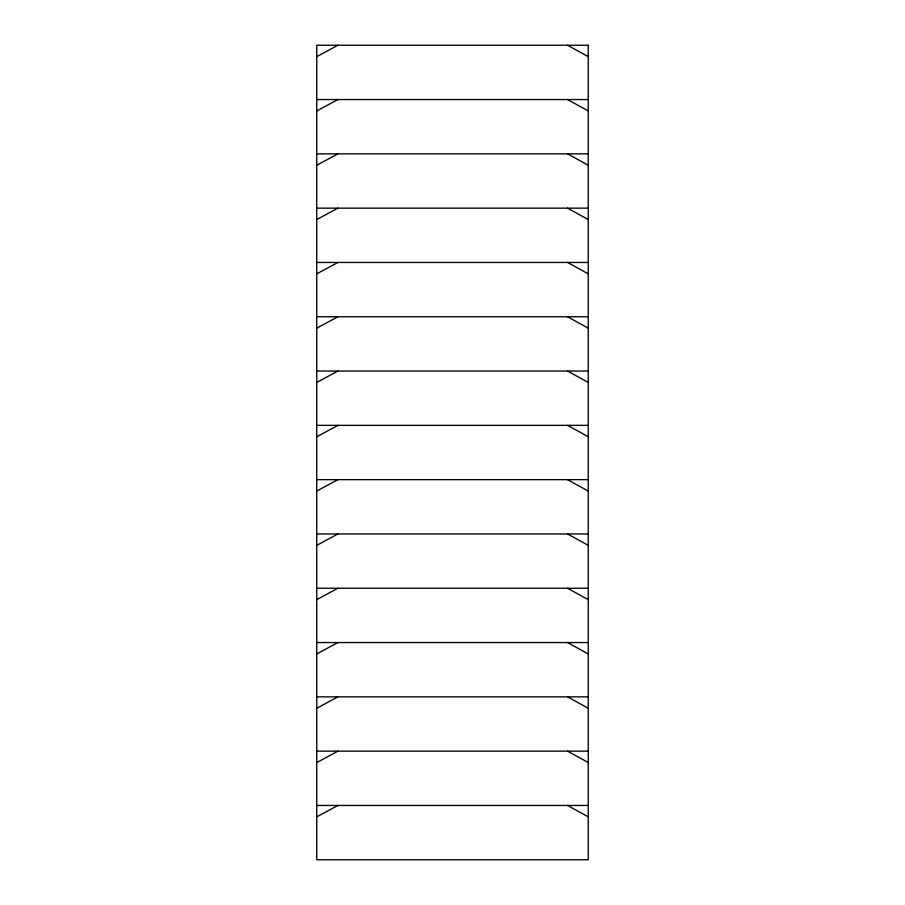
<?xml version="1.0" encoding="UTF-8"?>
<svg xmlns="http://www.w3.org/2000/svg" width="905" height="905" viewBox="0 0 905 905"><rect width="100%" height="100%" fill="white"/><g stroke="black" fill="none" stroke-linecap="round" stroke-linejoin="round"><path stroke-width="1.36" d="M316.75 56.653L337.916 45.25M316.75 110.953L337.916 99.55M316.75 165.253L337.916 153.85M316.75 219.553L337.916 208.15M316.75 273.853L337.916 262.45M316.75 328.153L337.916 316.75M316.75 382.453L337.916 371.05M316.75 436.753L337.916 425.35M316.75 491.053L337.916 479.65M316.75 545.353L337.916 533.95M316.75 599.653L337.916 588.25M316.75 653.953L337.916 642.55M316.75 708.253L337.916 696.85M316.75 762.553L337.916 751.15M316.75 816.853L337.916 805.45M316.75 99.55L588.25 99.55M316.75 153.85L588.25 153.85M316.75 208.15L588.25 208.15M316.75 262.45L588.25 262.45M316.75 316.75L588.25 316.75M316.75 371.05L588.25 371.05M316.75 425.35L588.25 425.35M316.75 479.65L588.25 479.65M316.75 533.95L588.25 533.95M316.75 588.25L588.25 588.25M316.75 642.55L588.25 642.55M316.75 696.85L588.25 696.85M316.75 751.15L588.25 751.15M316.75 805.45L588.25 805.45M567.559 45.25L588.25 56.653M567.559 99.55L588.25 110.953M567.559 153.85L588.25 165.253M567.559 208.15L588.25 219.553M567.559 262.45L588.25 273.853M567.559 316.75L588.25 328.153M567.559 371.05L588.25 382.453M567.559 425.35L588.25 436.753M567.559 479.65L588.25 491.053M567.559 533.95L588.25 545.353M567.559 588.25L588.25 599.653M567.559 642.55L588.25 653.953M567.559 696.85L588.25 708.253M567.559 751.15L588.25 762.553M567.559 805.45L588.25 816.853M588.25 45.25L316.75 45.25L316.75 859.75L588.25 859.75L588.25 45.25"/></g></svg>
